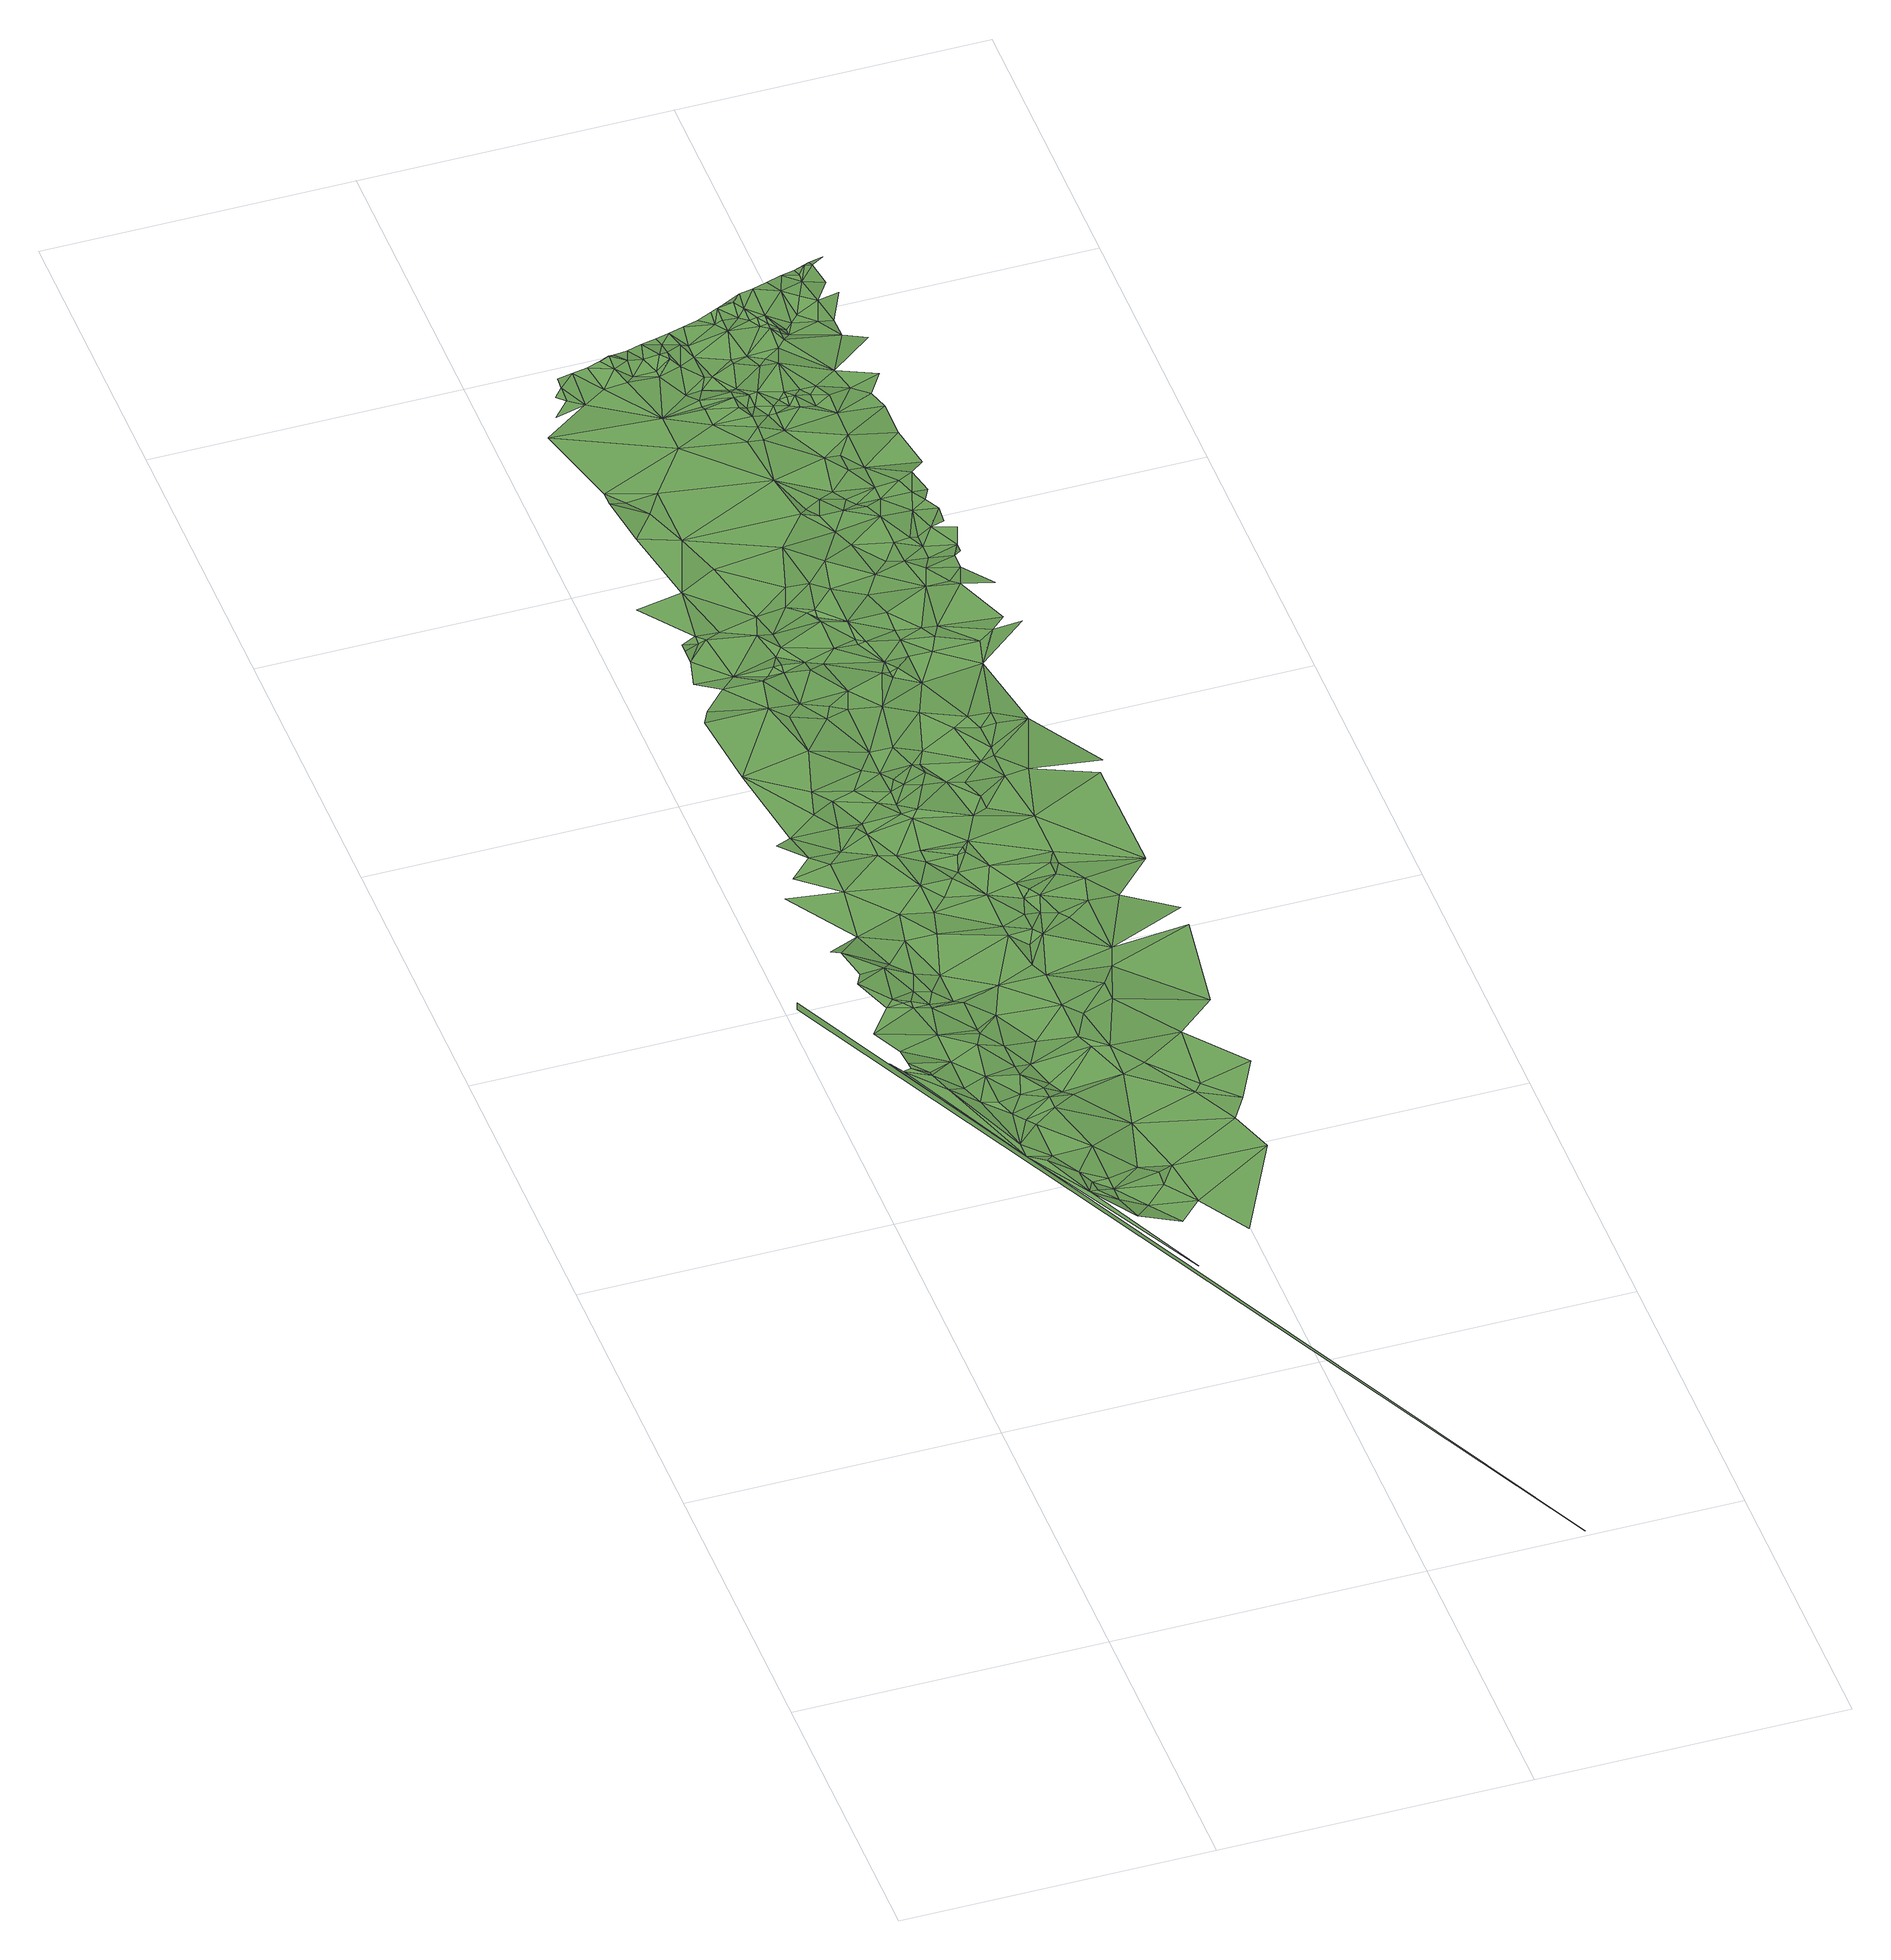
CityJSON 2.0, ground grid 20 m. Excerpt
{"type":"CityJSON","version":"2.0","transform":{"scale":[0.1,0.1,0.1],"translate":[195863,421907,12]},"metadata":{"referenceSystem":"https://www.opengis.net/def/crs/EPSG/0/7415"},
"CityObjects":{
"plantcover1":{"type":"PlantCover","attributes":{"3df_class":"Forest","bgt_fysiekvoorkomen":"groenvoorziening","bgt_status":"bestaand","identificatienamespace":"NL.IMGeo","begroeidterreindeeloptalud":"true","plus_fysiekvoorkomen":"gras- en kruidachtigen","relatievehoogteligging":0,"aantal_punten":0},"geometry":[{"type":"MultiSurface","lod":"1","boundaries":[[[0,1,2]],[[0,3,4]],[[5,3,0]],[[4,6,7]],[[0,2,5]],[[4,3,6]],[[8,3,5]],[[7,9,10]],[[5,2,11]],[[6,9,7]],[[5,11,12]],[[10,13,14]],[[3,9,6]],[[5,12,8]],[[15,16,17]],[[9,3,8]],[[11,2,18]],[[19,20,2]],[[18,2,20]],[[12,11,21]],[[22,23,14]],[[13,10,9]],[[12,24,8]],[[25,20,19]],[[14,13,22]],[[19,2,26]],[[18,20,25]],[[23,27,28]],[[29,12,21]],[[30,21,11]],[[31,11,18]],[[8,24,9]],[[24,12,29]],[[31,30,11]],[[32,33,19]],[[19,33,25]],[[27,23,34]],[[32,19,35]],[[36,35,19]],[[28,37,38]],[[22,34,23]],[[28,27,37]],[[32,39,33]],[[40,29,21]],[[41,27,34]],[[42,25,33]],[[32,35,39]],[[38,37,43]],[[24,29,40]],[[18,25,44]],[[45,46,43]],[[13,9,47]],[[24,47,9]],[[22,41,34]],[[44,31,18]],[[33,39,42]],[[41,48,27]],[[49,22,13]],[[50,21,30]],[[35,36,51]],[[31,52,30]],[[27,48,37]],[[25,42,44]],[[39,35,51]],[[22,53,41]],[[37,54,43]],[[21,50,40]],[[22,49,53]],[[54,45,43]],[[55,24,40]],[[41,53,48]],[[56,49,13]],[[31,44,52]],[[47,57,13]],[[51,36,58]],[[59,47,24]],[[30,52,50]],[[60,42,39]],[[59,24,55]],[[37,48,61]],[[57,56,13]],[[53,62,48]],[[63,64,45]],[[61,54,37]],[[39,51,65]],[[49,66,53]],[[55,40,67]],[[44,42,60]],[[62,61,48]],[[67,40,50]],[[66,62,53]],[[68,47,59]],[[68,57,47]],[[69,49,56]],[[54,70,45]],[[60,39,71]],[[49,69,66]],[[72,59,55]],[[39,65,71]],[[54,61,70]],[[73,55,67]],[[52,74,50]],[[51,58,75]],[[61,62,76]],[[77,67,50]],[[68,59,72]],[[72,55,73]],[[62,66,76]],[[78,79,63]],[[80,52,44]],[[78,81,79]],[[82,56,57]],[[77,73,67]],[[65,51,75]],[[83,84,81]],[[77,50,74]],[[68,82,57]],[[70,61,76]],[[63,45,85]],[[44,60,80]],[[69,56,82]],[[70,85,45]],[[74,52,80]],[[72,86,68]],[[87,60,71]],[[71,65,87]],[[86,82,68]],[[88,66,69]],[[89,83,81]],[[75,87,65]],[[66,88,76]],[[81,78,89]],[[90,70,76]],[[80,60,87]],[[69,82,88]],[[91,92,83]],[[72,73,93]],[[77,93,73]],[[85,70,90]],[[78,63,94]],[[77,74,95]],[[96,83,89]],[[97,86,72]],[[63,85,98]],[[91,83,96]],[[74,80,95]],[[89,78,94]],[[99,92,91]],[[86,100,82]],[[101,85,90]],[[98,94,63]],[[97,72,93]],[[95,93,77]],[[82,100,88]],[[90,76,102]],[[102,76,88]],[[103,104,92]],[[96,89,105]],[[85,101,98]],[[87,75,106]],[[107,91,96]],[[108,89,94]],[[100,86,97]],[[106,75,109]],[[110,92,99]],[[105,89,108]],[[99,91,107]],[[80,87,111]],[[112,104,103]],[[113,96,105]],[[114,101,90]],[[107,96,113]],[[115,98,101]],[[116,94,98]],[[94,116,108]],[[103,92,110]],[[117,95,80]],[[118,97,93]],[[108,113,105]],[[100,119,88]],[[95,118,93]],[[120,112,103]],[[121,88,119]],[[88,121,102]],[[122,99,107]],[[97,123,100]],[[118,123,97]],[[114,90,102]],[[124,125,126]],[[116,98,127]],[[124,120,125]],[[128,118,95]],[[98,115,129]],[[130,115,101]],[[113,131,107]],[[132,126,133]],[[117,80,111]],[[134,113,108]],[[129,127,98]],[[111,87,106]],[[108,116,135]],[[136,116,127]],[[133,137,132]],[[130,101,114]],[[117,128,95]],[[110,99,138]],[[131,122,107]],[[138,99,122]],[[125,139,126]],[[126,139,133]],[[137,133,140]],[[102,121,141]],[[129,115,130]],[[142,123,118]],[[135,116,136]],[[103,143,120]],[[125,120,143]],[[131,113,134]],[[123,144,100]],[[119,100,144]],[[103,110,145]],[[127,129,146]],[[147,121,119]],[[108,135,134]],[[140,133,139]],[[148,140,149]],[[102,150,114]],[[151,136,127]],[[121,147,141]],[[150,102,141]],[[152,128,117]],[[146,129,130]],[[128,153,118]],[[154,122,131]],[[151,127,146]],[[103,145,155]],[[140,139,156]],[[145,110,157]],[[130,114,158]],[[134,159,131]],[[142,144,123]],[[158,114,150]],[[125,143,160]],[[143,103,155]],[[147,150,141]],[[159,154,131]],[[138,122,161]],[[153,142,118]],[[161,122,154]],[[110,138,162]],[[151,163,136]],[[140,156,149]],[[164,139,125]],[[165,135,136]],[[134,166,159]],[[152,153,128]],[[160,167,125]],[[166,134,135]],[[168,146,130]],[[169,151,146]],[[170,117,111]],[[152,117,170]],[[110,162,157]],[[171,119,144]],[[155,145,157]],[[163,165,136]],[[172,130,158]],[[147,119,173]],[[169,146,168]],[[147,174,150]],[[159,175,154]],[[158,150,174]],[[156,139,164]],[[125,167,176]],[[143,177,160]],[[177,143,155]],[[169,163,151]],[[154,178,161]],[[138,161,162]],[[164,125,176]],[[179,130,172]],[[175,178,154]],[[168,130,179]],[[142,171,144]],[[166,180,159]],[[174,172,158]],[[160,177,167]],[[119,171,173]],[[165,163,169]],[[155,157,181]],[[180,175,159]],[[168,165,169]],[[182,174,147]],[[166,135,183]],[[149,156,184]],[[185,167,177]],[[186,161,178]],[[176,167,185]],[[183,135,165]],[[155,187,177]],[[188,172,174]],[[189,179,172]],[[190,182,147]],[[191,152,170]],[[157,162,192]],[[162,161,193]],[[194,195,149]],[[186,178,175]],[[181,157,192]],[[164,184,156]],[[188,189,172]],[[191,153,152]],[[173,190,147]],[[174,182,188]],[[155,181,196]],[[197,185,177]],[[195,198,199]],[[164,176,200]],[[193,161,186]],[[201,180,166]],[[199,202,203]],[[204,175,180]],[[176,185,197]],[[155,196,187]],[[142,153,205]],[[149,184,206]],[[171,142,205]],[[204,186,175]],[[187,197,177]],[[149,206,194]],[[201,166,183]],[[207,168,179]],[[208,164,200]],[[197,200,176]],[[198,202,199]],[[209,179,189]],[[198,195,194]],[[196,181,192]],[[208,184,164]],[[210,165,168]],[[188,209,189]],[[162,211,192]],[[212,188,182]],[[162,193,211]],[[201,204,180]],[[212,182,190]],[[186,204,213]],[[202,214,203]],[[190,173,212]],[[193,186,215]],[[216,197,187]],[[201,213,204]],[[215,186,213]],[[187,196,216]],[[209,207,179]],[[192,211,196]],[[214,202,198]],[[217,200,197]],[[183,165,218]],[[207,210,168]],[[219,184,208]],[[198,194,214]],[[220,201,183]],[[221,208,200]],[[188,222,209]],[[212,222,188]],[[220,183,223]],[[216,217,197]],[[206,184,224]],[[203,225,226]],[[201,220,227]],[[171,228,173]],[[229,193,215]],[[210,218,165]],[[193,229,211]],[[230,213,201]],[[173,231,212]],[[209,232,207]],[[217,221,200]],[[223,183,218]],[[196,233,216]],[[230,215,213]],[[234,219,208]],[[224,184,219]],[[196,211,233]],[[222,232,209]],[[230,201,227]],[[232,210,207]],[[235,236,237]],[[221,234,208]],[[238,194,206]],[[225,203,214]],[[228,171,205]],[[239,240,236]],[[223,241,220]],[[231,222,212]],[[220,241,227]],[[242,217,216]],[[239,236,235]],[[229,215,243]],[[244,219,234]],[[233,242,216]],[[235,226,245]],[[211,246,233]],[[247,239,248]],[[243,215,230]],[[241,223,218]],[[238,206,224]],[[173,249,231]],[[248,239,235]],[[250,234,221]],[[241,230,227]],[[251,221,217]],[[250,244,234]],[[229,252,211]],[[253,224,219]],[[251,217,254]],[[246,211,252]],[[253,219,244]],[[254,217,242]],[[255,250,221]],[[214,194,256]],[[225,245,226]],[[232,257,210]],[[255,244,250]],[[258,233,246]],[[222,257,232]],[[255,221,251]],[[259,248,235]],[[242,233,258]],[[251,254,260]],[[246,261,258]],[[260,254,242]],[[241,262,230]],[[257,218,210]],[[231,257,222]],[[242,258,261]],[[263,243,230]],[[229,243,264]],[[260,255,251]],[[253,238,224]],[[261,246,252]],[[262,263,230]],[[265,241,218]],[[255,266,244]],[[259,267,248]],[[266,253,244]],[[264,252,229]],[[238,268,194]],[[259,235,245]],[[269,242,261]],[[243,263,270]],[[265,262,241]],[[242,271,260]],[[243,270,264]],[[261,252,269]],[[272,255,260]],[[267,259,273]],[[225,214,256]],[[271,242,269]],[[274,238,253]],[[267,273,275]],[[274,253,266]],[[263,276,270]],[[277,266,255]],[[268,256,194]],[[271,272,260]],[[259,278,273]],[[259,245,278]],[[270,279,264]],[[280,255,272]],[[252,281,269]],[[262,282,263]],[[218,283,265]],[[275,273,284]],[[280,277,255]],[[276,279,270]],[[282,262,265]],[[275,284,285]],[[269,281,271]],[[257,283,218]],[[252,264,286]],[[273,278,287]],[[284,273,288]],[[289,245,225]],[[263,282,276]],[[273,287,288]],[[290,272,271]],[[266,291,274]],[[285,284,288]],[[292,238,274]],[[278,245,293]],[[277,291,266]],[[286,264,279]],[[290,280,272]],[[281,252,286]],[[271,281,294]],[[278,293,287]],[[282,279,276]],[[285,288,295]],[[271,294,290]],[[292,268,238]],[[288,287,296]],[[297,289,225]],[[225,256,297]],[[298,245,289]],[[293,245,299]],[[288,296,295]],[[300,245,298]],[[296,287,301]],[[301,287,293]],[[299,245,302]],[[302,245,300]],[[291,303,274]],[[282,265,304]],[[286,279,282]],[[303,292,274]],[[305,277,280]],[[294,306,290]],[[296,307,295]],[[308,256,268]],[[290,305,280]],[[309,308,268]],[[310,294,281]],[[292,309,268]],[[296,301,311]],[[277,305,291]],[[293,312,301]],[[307,296,311]],[[281,286,310]],[[313,256,308]],[[314,293,299]],[[305,290,306]],[[310,306,294]],[[309,313,308]],[[315,298,289]],[[291,316,303]],[[312,311,301]],[[317,299,302]],[[318,289,297]],[[297,256,319]],[[312,293,314]],[[320,309,292]],[[321,300,298]],[[311,322,307]],[[321,302,300]],[[311,312,323]],[[309,320,313]],[[307,322,324]],[[317,325,299]],[[291,326,316]],[[311,323,322]],[[314,299,325]],[[318,327,289]],[[313,328,256]],[[327,315,289]],[[323,312,314]],[[318,297,319]],[[329,317,302]],[[326,291,305]],[[303,330,292]],[[298,315,321]],[[316,331,303]],[[332,306,310]],[[329,302,321]],[[314,333,323]],[[332,310,286]],[[323,333,322]],[[319,256,334]],[[322,335,324]],[[320,336,313]],[[330,320,292]],[[317,337,325]],[[306,338,305]],[[314,325,339]],[[317,329,340]],[[334,256,328]],[[316,326,331]],[[340,337,317]],[[336,328,313]],[[322,333,335]],[[333,314,339]],[[327,341,315]],[[318,319,342]],[[341,321,315]],[[331,330,303]],[[305,343,326]],[[325,337,339]],[[318,344,327]],[[332,345,306]],[[346,336,320]],[[327,347,341]],[[335,333,348]],[[339,348,333]],[[349,329,321]],[[341,349,321]],[[350,340,329]],[[351,346,320]],[[350,337,340]],[[305,352,343]],[[344,318,342]],[[306,345,338]],[[327,344,347]],[[353,332,286]],[[342,319,334]],[[351,320,330]],[[341,347,349]],[[343,354,326]],[[349,350,329]],[[355,331,326]],[[348,356,335]],[[305,338,352]],[[339,337,357]],[[350,358,337]],[[336,359,328]],[[326,354,355]],[[360,347,344]],[[349,347,361]],[[342,362,344]],[[331,363,330]],[[361,350,349]],[[346,359,336]],[[363,331,355]],[[360,361,347]],[[364,334,328]],[[362,360,344]],[[365,346,351]],[[339,366,348]],[[337,358,357]],[[343,352,367]],[[365,351,330]],[[328,359,364]],[[343,368,354]],[[356,348,369]],[[352,338,367]],[[363,355,370]],[[360,371,361]],[[342,372,362]],[[365,359,346]],[[360,362,373]],[[357,366,339]],[[350,361,374]],[[368,343,367]],[[350,374,358]],[[363,375,330]],[[376,334,364]],[[360,373,371]],[[342,334,377]],[[371,378,361]],[[356,369,379]],[[355,354,380]],[[375,365,330]],[[348,366,369]],[[370,375,363]],[[373,362,372]],[[370,355,381]],[[358,382,357]],[[367,338,383]],[[384,371,373]],[[359,385,364]],[[354,368,380]],[[378,371,384]],[[376,364,385]],[[377,334,376]],[[358,374,382]],[[357,382,366]],[[370,381,375]],[[355,380,381]],[[378,386,361]],[[387,384,373]],[[342,388,372]],[[369,389,379]],[[372,387,373]],[[365,390,359]],[[387,378,384]],[[386,374,361]],[[391,369,366]],[[377,388,342]],[[390,385,359]],[[385,377,376]],[[365,375,392]],[[380,368,393]],[[387,394,378]],[[387,372,395]],[[389,369,396]],[[396,369,391]],[[374,397,382]],[[392,390,365]],[[394,386,378]],[[398,375,381]],[[366,399,391]],[[380,400,381]],[[386,397,374]],[[401,394,387]],[[387,395,401]],[[382,402,366]],[[372,388,395]],[[389,396,403]],[[396,391,399]],[[404,392,375]],[[382,397,405]],[[398,381,406]],[[407,385,390]],[[398,404,375]],[[408,399,366]],[[394,409,386]],[[401,409,394]],[[403,396,410]],[[399,410,396]],[[397,386,405]],[[402,408,366]],[[411,401,395]],[[407,390,392]],[[388,411,395]],[[382,405,412]],[[402,382,412]],[[404,413,392]],[[385,414,377]],[[411,409,401]],[[415,410,399]],[[399,408,415]],[[392,413,407]],[[403,410,416]],[[385,407,417]],[[408,418,415]],[[402,418,408]],[[410,415,416]],[[419,386,409]],[[405,386,419]],[[402,420,418]],[[418,421,415]],[[377,422,388]],[[412,405,423]],[[412,420,402]],[[424,411,388]],[[414,385,417]],[[424,409,411]],[[420,421,418]],[[425,412,423]],[[415,426,416]],[[412,427,420]],[[412,425,427]],[[423,405,419]],[[421,426,415]],[[421,420,427]],[[425,423,428]],[[428,427,425]],[[424,419,409]],[[427,429,421]],[[414,422,377]],[[430,424,388]],[[427,428,429]],[[421,429,431]],[[430,388,422]],[[429,428,431]],[[421,432,426]],[[431,432,421]],[[433,428,423]],[[423,419,433]],[[432,434,426]],[[431,428,435]],[[424,436,419]],[[437,432,431]],[[424,430,436]],[[435,437,431]],[[428,433,435]],[[432,438,434]],[[437,439,432]],[[440,438,432]],[[439,440,432]],[[437,435,441]],[[437,441,439]],[[442,433,419]],[[443,435,433]],[[441,435,443]],[[441,440,439]],[[440,444,438]],[[444,445,438]],[[446,444,440]],[[446,445,444]],[[441,447,440]],[[443,448,441]],[[449,446,440]],[[446,450,445]],[[447,449,440]],[[449,450,446]],[[451,450,449]]]}]}
},
"vertices":[
[47,522,14],[42,532,13],[92,427,13],[62,512,15],[52,522,15],[67,497,15],[62,517,13],[52,527,15],[77,497,13],[77,522,13],[52,542,12],[92,437,14],[82,482,13],[77,547,14],[42,562,12],[301,4,7],[7,601,14],[7,601,9],[107,422,13],[117,382,15],[102,417,15],[97,467,12],[72,577,12],[57,582,12],[92,502,14],[117,402,14],[157,297,15],[62,587,13],[47,607,13],[92,477,14],[102,457,14],[107,452,13],[122,382,15],[122,392,13],[67,582,13],[132,372,13],[137,352,15],[67,617,12],[52,617,11],[132,382,13],[107,482,12],[72,582,13],[132,392,13],[47,637,13],[132,422,14],[62,652,9],[42,642,11],[97,532,13],[77,592,11],[82,572,13],[122,472,14],[147,362,12],[122,462,14],[82,577,12],[72,622,9],[112,497,14],[102,547,11],[102,542,12],[162,342,12],[112,507,12],[152,397,12],[82,607,11],[87,587,12],[67,692,10],[32,697,10],[162,377,12],[97,577,10],[122,482,13],[112,527,12],[102,572,12],[87,637,11],[162,387,14],[122,507,11],[127,487,11],[137,472,12],[177,357,12],[97,602,10],[132,477,11],[67,717,11],[42,712,11],[162,437,11],[57,727,11],[117,557,10],[52,747,11],[42,742,12],[92,662,10],[132,527,10],[172,392,12],[127,582,10],[77,727,10],[107,637,11],[72,762,12],[42,807,13],[162,512,10],[97,717,10],[172,482,10],[82,747,11],[157,522,11],[112,682,11],[77,782,12],[157,552,11],[112,657,10],[147,622,11],[77,862,12],[37,862,12],[92,742,12],[232,392,11],[87,772,10],[97,737,10],[197,322,13],[87,817,13],[222,422,11],[42,872,11],[97,747,10],[147,632,10],[122,667,11],[107,712,11],[207,452,11],[172,507,12],[157,582,10],[57,887,12],[152,592,11],[102,777,10],[167,542,10],[42,897,12],[67,897,11],[47,917,12],[122,702,10],[187,487,11],[132,682,11],[147,662,10],[112,762,10],[47,927,12],[57,933,10],[122,747,11],[127,742,10],[122,712,11],[47,933,12],[112,792,11],[62,933,12],[57,938,12],[157,612,9],[187,547,12],[82,887,12],[187,562,12],[87,852,11],[137,687,10],[167,617,11],[32,973,11],[62,978,12],[162,622,12],[142,702,10],[212,457,12],[217,507,10],[122,767,12],[97,862,10],[72,938,11],[107,842,12],[162,637,11],[122,757,10],[87,892,10],[122,787,10],[122,807,10],[147,707,11],[92,927,12],[152,712,10],[132,747,12],[92,897,12],[157,687,10],[147,702,11],[232,437,12],[197,577,10],[167,652,10],[202,592,11],[172,637,10],[132,772,11],[97,907,10],[97,892,10],[127,777,12],[167,667,10],[142,767,12],[112,852,12],[182,632,11],[162,732,11],[97,943,12],[97,897,12],[142,787,11],[112,887,12],[177,652,10],[172,657,12],[187,627,10],[247,467,12],[122,847,11],[137,807,10],[77,1023,12],[52,1033,12],[127,862,12],[112,897,10],[67,1053,11],[47,1068,12],[102,912,12],[157,767,10],[57,1068,10],[47,1078,12],[147,777,12],[242,527,12],[87,993,11],[192,677,11],[102,927,10],[192,667,10],[197,687,10],[142,842,12],[202,637,11],[147,787,10],[77,1068,12],[152,797,11],[122,892,10],[132,902,11],[197,722,9],[117,948,10],[172,747,11],[132,927,12],[207,657,11],[172,737,10],[122,963,12],[102,1103,12],[32,1138,11],[167,762,11],[252,597,11],[162,832,10],[182,777,11],[222,637,10],[197,677,9],[152,872,11],[127,938,11],[62,1158,12],[52,1163,14],[42,1153,12],[132,998,12],[52,1173,16],[47,1168,14],[192,762,9],[157,882,10],[177,812,10],[132,938,12],[102,1133,11],[157,867,10],[52,1179,18],[62,1182,17],[252,612,12],[132,933,10],[147,907,10],[172,857,10],[137,963,11],[147,902,10],[147,922,12],[147,1058,11],[247,662,11],[157,872,10],[77,1168,12],[152,902,11],[162,872,12],[192,782,9],[192,787,11],[187,817,12],[207,762,11],[147,953,12],[72,1184,17],[152,1023,12],[172,882,10],[192,807,10],[172,897,11],[172,907,10],[87,1178,17],[152,978,12],[81,1187,17],[202,807,11],[167,943,10],[92,1168,13],[202,817,11],[172,922,12],[187,882,10],[222,807,9],[247,747,9],[87,1188,19],[91,1190,17],[212,862,10],[97,1173,12],[97,1183,17],[127,1113,15],[187,902,12],[177,958,11],[167,1003,10],[112,1168,12],[192,892,12],[100,1192,16],[107,1183,15],[142,1093,14],[127,1128,15],[122,1148,11],[127,1133,13],[112,1173,12],[127,1138,14],[172,988,11],[252,757,9],[202,938,11],[197,902,11],[110,1195,16],[157,1028,10],[162,1018,12],[217,882,10],[117,1183,16],[122,1178,15],[167,1033,11],[127,1173,12],[147,1123,15],[187,968,10],[132,1148,12],[152,1103,15],[152,1093,13],[177,1018,12],[147,1133,15],[122,1193,14],[122,1183,16],[120,1198,15],[137,1158,13],[197,963,12],[152,1113,15],[177,1038,10],[147,1138,15],[197,1008,10],[197,983,10],[227,887,12],[132,1188,15],[182,1068,11],[129,1200,15],[182,1028,11],[142,1158,12],[222,933,12],[137,1178,12],[147,1143,12],[152,1123,13],[167,1098,12],[207,953,12],[162,1113,13],[237,897,11],[187,1023,10],[157,1123,13],[137,1188,13],[157,1133,14],[152,1143,12],[192,1018,11],[217,938,11],[247,892,9],[212,963,10],[212,973,11],[139,1203,15],[157,1168,13],[157,1163,14],[202,1033,11],[167,1118,15],[162,1133,15],[167,1113,13],[207,983,11],[192,1053,11],[202,1023,10],[162,1188,18],[227,948,11],[227,958,12],[157,1198,16],[212,983,10],[172,1123,14],[182,1113,14],[177,1118,12],[172,1158,12],[217,1008,9],[192,1068,10],[202,1083,11],[177,1128,15],[149,1206,15],[232,968,11],[222,988,11],[167,1168,13],[242,927,12],[177,1123,15],[202,1053,10],[182,1153,16],[182,1123,15],[202,1103,12],[158,1208,17],[217,1033,12],[162,1198,18],[222,1023,10],[232,963,10],[187,1128,14],[192,1113,12],[162,1208,19],[177,1163,12],[232,1003,11],[172,1198,17],[237,983,11],[192,1123,13],[182,1188,16],[168,1211,19],[227,1013,11],[187,1168,14],[232,993,9],[227,1038,12],[177,1193,18],[197,1128,14],[172,1208,21],[202,1118,14],[187,1183,17],[232,1023,9],[232,1078,9],[177,1203,19],[178,1214,21],[237,1048,9],[182,1193,19],[212,1138,14],[187,1188,17],[187,1193,19],[232,1103,9],[192,1173,15],[217,1123,11],[192,1178,16],[187,1216,21],[192,1183,16],[197,1178,13],[197,1183,13],[227,1113,12],[202,1188,13],[202,1208,22],[227,1168,13],[197,1219,21],[217,1183,14],[237,1128,13],[207,1193,14],[207,1222,21],[212,1203,19],[217,1213,21],[222,1198,17],[242,1163,11],[227,1183,12],[217,1218,22],[216,1224,21],[222,1223,24],[232,1213,16],[237,1203,15],[227,1223,23],[226,1227,22],[236,1230,21]
]}
